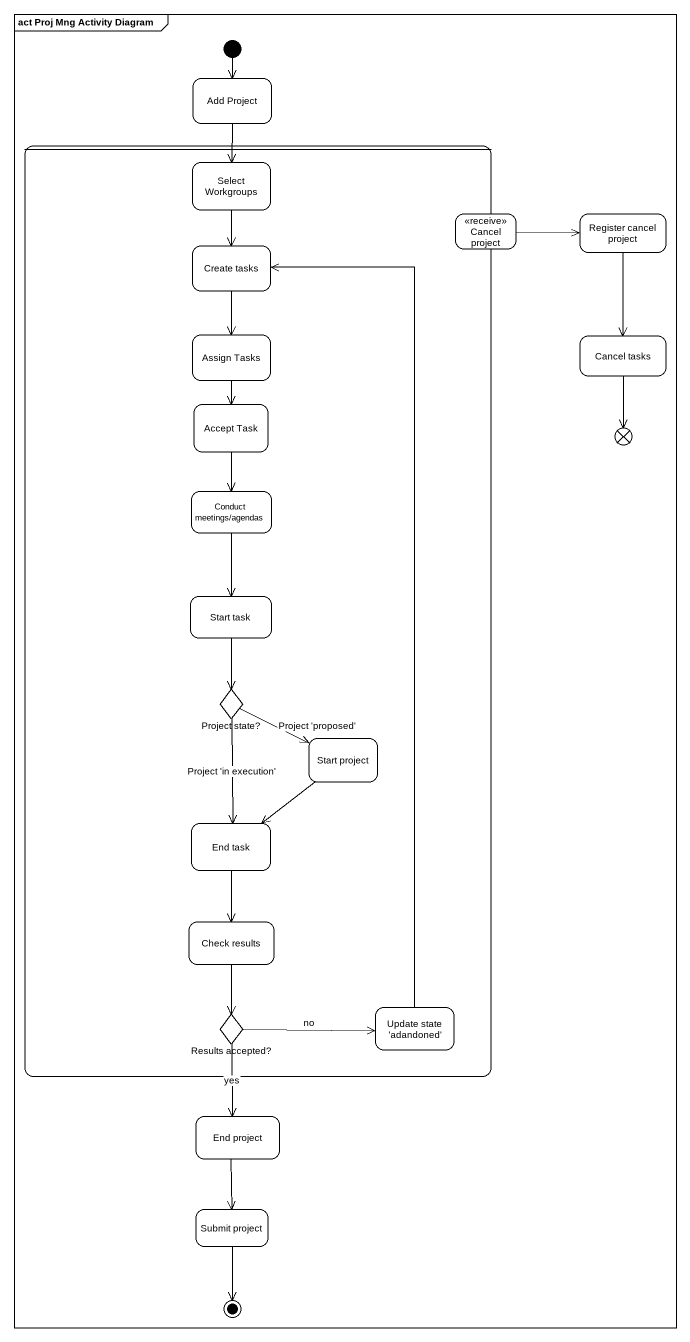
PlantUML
@startuml
mainframe act Proj Mng Activity Diagram
hide empty description
state "Add Project" as Add_Project
state " " as state1 {
  state "Select Workgroups" as Select_Workgroups
  state "Create tasks" as Create_tasks
  state "Assign Tasks" as Assign_Tasks
  state "Accept Task" as Accept_Task
  state "Conduct meetings/agendas" as Conduct_meetings_agendas
  state "Start task" as Start_task
  state "Project state?" as Project_state <<choice>>
  state "Start project" as Start_project
  state "End task" as End_task
  state "Check results" as Check_results
  state "Results accepted?" as Results_accepted <<choice>>
  state "Update state 'adandoned'" as Update_state_adandoned
}
state "Cancel project" as Cancel_project <<receive>>
state "Register cancel project" as Register_cancel_project
state "Cancel tasks" as Cancel_tasks
state flowfinal1 <<end>>
state "End project" as End_project
state "Submit project" as Submit_project
[*] --> Add_Project
Add_Project --> Select_Workgroups
Select_Workgroups --> Create_tasks
Cancel_project -right-> Register_cancel_project
Register_cancel_project --> Cancel_tasks
Create_tasks --> Assign_Tasks
Assign_Tasks --> Accept_Task
Cancel_tasks --> flowfinal1
Accept_Task --> Conduct_meetings_agendas
Conduct_meetings_agendas --> Start_task
Start_task --> Project_state
Project_state -right-> Start_project : Project 'proposed'
Project_state --> End_task : Project 'in execution'
Start_project --> End_task
End_task --> Check_results
Check_results --> Results_accepted
Results_accepted -right-> Update_state_adandoned : no
Results_accepted --> End_project : yes
Update_state_adandoned -up-> Create_tasks
End_project --> Submit_project
Submit_project --> [*]
@enduml
